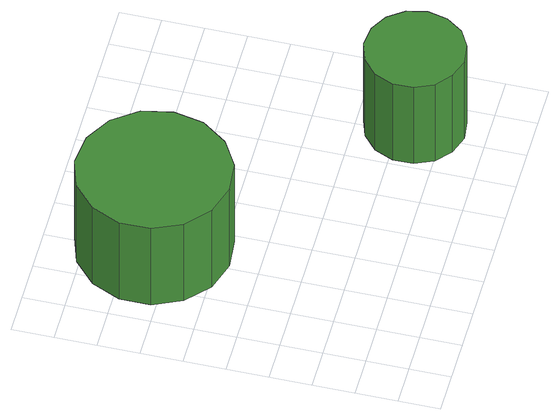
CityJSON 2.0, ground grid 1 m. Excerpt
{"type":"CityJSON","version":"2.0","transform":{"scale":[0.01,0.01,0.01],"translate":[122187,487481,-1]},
"CityObjects":{
"tree1":{"type":"SolitaryVegetationObject","attributes":{"function":"something"},"geometry":[{"type":"MultiSurface","lod":"1","boundaries":[[[0,1,2,3,4,5,6,7,8,9,10,11,12,13,14]],[[15,16,17,18,19,20,21,22,23,24,25,26,27,28,29]],[[0,29,28,1]],[[1,28,27,2]],[[2,27,26,3]],[[3,26,25,4]],[[4,25,24,5]],[[5,24,23,6]],[[6,23,22,7]],[[7,22,21,8]],[[8,21,20,9]],[[9,20,19,10]],[[10,19,18,11]],[[11,18,17,12]],[[12,17,16,13]],[[13,16,15,14]],[[14,15,29,0]]]}]},
"tree2":{"type":"SolitaryVegetationObject","attributes":{"function":"something"},"geometry":[{"type":"MultiSurface","lod":"1","boundaries":[[[30,31,32,33,34,35,36,37,38,39,40,41,42,43,44]],[[45,46,47,48,49,50,51,52,53,54,55,56,57,58,59]],[[30,59,58,31]],[[31,58,57,32]],[[32,57,56,33]],[[33,56,55,34]],[[34,55,54,35]],[[35,54,53,36]],[[36,53,52,37]],[[37,52,51,38]],[[38,51,50,39]],[[39,50,49,40]],[[40,49,48,41]],[[41,48,47,42]],[[42,47,46,43]],[[43,46,45,44]],[[44,45,59,30]]]}]}
},
"vertices":[
[410,650,347],[395,724,347],[350,785,347],[285,823,347],[210,831,347],[138,808,347],[82,757,347],[51,688,347],[51,613,347],[82,544,347],[138,493,347],[210,470,347],[285,478,347],[350,516,347],[395,577,347],[395,577,93],[350,516,93],[285,478,93],[210,470,93],[138,493,93],[82,544,93],[51,613,93],[51,688,93],[82,757,93],[138,808,93],[210,831,93],[285,823,93],[350,785,93],[395,724,93],[410,650,93],
[848,169,347],[837,217,347],[809,256,347],[766,281,347],[717,286,347],[671,271,347],[634,238,347],[614,193,347],[614,144,347],[634,99,347],[671,67,347],[717,51,347],[766,57,347],[809,81,347],[837,121,347],[837,121,93],[809,81,93],[766,57,93],[717,51,93],[671,67,93],[634,99,93],[614,144,93],[614,193,93],[634,238,93],[671,271,93],[717,286,93],[766,281,93],[809,256,93],[837,217,93],[848,169,93]
]}
